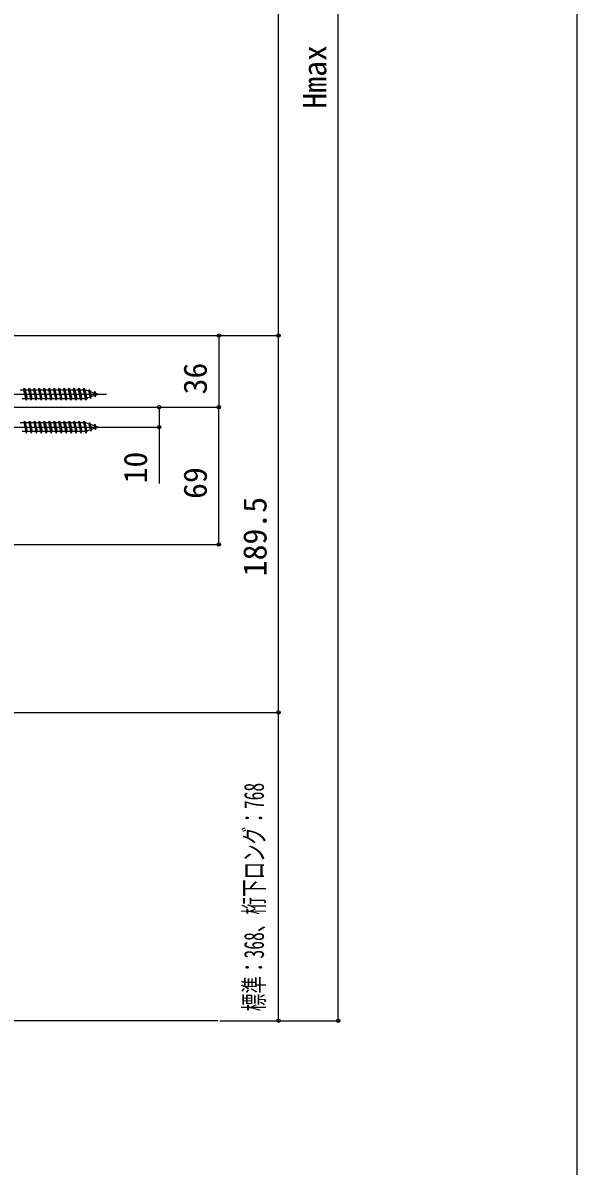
# Model space of a CAD drawing. Units: millimetres, scale not verified. Extents: x -700 to 700, y -1043 to 1037.
# Drawn here: x 422 to 700, y -193 to 381 of the extents above; entities that cross this region are included whole.
import ezdxf
from ezdxf.enums import TextEntityAlignment as Align

# ---------------------------------------------------------------- set-up
doc = ezdxf.new("R2010")
doc.units = ezdxf.units.MM
doc.header["$LTSCALE"] = 6
for name, color, linetype in [('0-4_YKK_12', 2, 'Continuous'), ('0-5_YKK_13', 4, 'Continuous'), ('0-6_YKK_D', 6, 'Continuous'), ('0-7_YKK_ZWAK', 7, 'Continuous'), ('0-8_YSS_K', 3, 'Continuous')]:
    doc.layers.add(name, color=color, linetype=linetype)
doc.styles.add('ＭＳ ゴシック', font='')
doc.styles.get('ＭＳ ゴシック').set_extended_font_data('MS Gothic')

msp = doc.modelspace()

# ---------------------------------------------------------------- linework, layer by layer
at = {"layer": '0-4_YKK_12'}
for p, q in [((361.4, 194.745), (463.509, 194.745)), ((361.5, 178.245), (463.609, 178.245))]:
    msp.add_line(p, q, dxfattribs=at)
at = {"layer": '0-5_YKK_13'}
for p, q in [((420.15, 196.995), (421.9, 196.995)), ((422.4, 197.745), (423.15, 191.745)), ((422.65, 196.995), (424.4, 196.995)), ((422.65, 196.995), (423.65, 192.495)), ((424.9, 197.745), (425.65, 191.745)), ((425.15, 196.995), (426.9, 196.995)), ((425.15, 196.995), (426.15, 192.495)), ((427.4, 197.745), (428.15, 191.745)), ((427.65, 196.995), (429.4, 196.995)), ((427.65, 196.995), (428.65, 192.495)), ((429.4, 196.995), (430.4, 192.495)), ((429.9, 197.745), (430.65, 191.745)), ((430.15, 196.995), (430.65, 196.995)), ((430.15, 196.995), (430.65, 194.745)), ((430.65, 196.995), (431.9, 196.995)), ((432.4, 197.745), (433.15, 191.745)), ((432.65, 196.995), (434.4, 196.995)), ((432.65, 196.995), (433.65, 192.495)), ((434.9, 197.745), (435.65, 191.745)), ((435.15, 196.995), (436.9, 196.995)), ((435.15, 196.995), (436.15, 192.495)), ((437.4, 197.745), (438.15, 191.745)), ((437.65, 196.995), (439.4, 196.995)), ((437.65, 196.995), (438.65, 192.495)), ((439.9, 197.745), (440.65, 191.745)), ((440.15, 196.995), (441.9, 196.995)), ((440.15, 196.995), (441.15, 192.495)), ((442.4, 197.745), (443.15, 191.745)), ((442.65, 196.995), (444.4, 196.995)), ((442.65, 196.995), (443.65, 192.495)), ((444.9, 197.745), (445.65, 191.745)), ((445.15, 196.995), (446.9, 196.995)), ((445.15, 196.995), (446.15, 192.495)), ((447.4, 197.745), (448.15, 191.745)), ((447.65, 196.995), (449.4, 196.995)), ((447.65, 196.995), (448.65, 192.495)), ((449.9, 197.745), (450.65, 191.745)), ((450.15, 196.995), (450.65, 196.995)), ((450.15, 196.995), (450.65, 194.745)), ((450.65, 196.995), (451.9, 196.995)), ((452.4, 197.745), (453.15, 191.745)), ((452.65, 196.995), (453.65, 192.495)), ((454.986, 197.059), (454.527, 196.423)), ((454.527, 196.423), (455.22, 193.306)), ((454.986, 197.059), (455.339, 196.144)), ((454.986, 197.059), (455.54, 192.623)), ((455.339, 196.144), (457.234, 195.491)), ((455.339, 196.144), (455.917, 193.546)), ((457.598, 196.159), (457.234, 195.491)), ((457.234, 195.491), (457.542, 194.106)), ((457.598, 196.159), (458.046, 195.212)), ((457.598, 196.159), (457.937, 193.449)), ((422.9, 192.495), (421.15, 192.495)), ((425.4, 192.495), (423.65, 192.495)), ((427.9, 192.495), (426.15, 192.495)), ((430.4, 192.495), (428.65, 192.495)), ((430.65, 194.745), (431.15, 192.495)), ((432.9, 192.495), (431.15, 192.495)), ((435.4, 192.495), (433.65, 192.495)), ((437.9, 192.495), (436.15, 192.495)), ((440.4, 192.495), (438.65, 192.495)), ((442.9, 192.495), (441.15, 192.495)), ((445.4, 192.495), (443.65, 192.495)), ((447.9, 192.495), (446.15, 192.495)), ((450.4, 192.495), (448.65, 192.495)), ((450.4, 192.495), (450.65, 191.745)), ((450.65, 194.745), (451.15, 192.495)), ((450.65, 191.745), (451.15, 192.495)), ((452.866, 192.495), (451.15, 192.495)), ((452.898, 192.507), (452.866, 192.495)), ((455.22, 193.306), (453.594, 192.746)), ((455.54, 192.623), (455.22, 193.306)), ((455.54, 192.623), (455.917, 193.546)), ((457.542, 194.106), (455.917, 193.546)), ((457.937, 193.449), (457.542, 194.106)), ((457.937, 193.449), (458.239, 194.346)), ((458.046, 195.212), (459.4, 194.745)), ((458.046, 195.212), (458.239, 194.346)), ((459.4, 194.745), (458.239, 194.346)), ((420.25, 180.495), (422, 180.495)), ((422.5, 181.245), (423.25, 175.245)), ((422.75, 180.495), (424.5, 180.495)), ((422.75, 180.495), (423.75, 175.995)), ((425, 181.245), (425.75, 175.245)), ((425.25, 180.495), (427, 180.495)), ((425.25, 180.495), (426.25, 175.995)), ((427.5, 181.245), (428.25, 175.245)), ((427.75, 180.495), (429.5, 180.495)), ((427.75, 180.495), (428.75, 175.995)), ((429.5, 180.495), (430.5, 175.995)), ((430, 181.245), (430.75, 175.245)), ((430.25, 180.495), (430.75, 180.495)), ((430.25, 180.495), (430.75, 178.245)), ((430.75, 180.495), (432, 180.495)), ((430.75, 178.245), (431.25, 175.995)), ((432.5, 181.245), (433.25, 175.245)), ((432.75, 180.495), (434.5, 180.495)), ((432.75, 180.495), (433.75, 175.995)), ((435, 181.245), (435.75, 175.245)), ((435.25, 180.495), (437, 180.495)), ((435.25, 180.495), (436.25, 175.995)), ((437.5, 181.245), (438.25, 175.245)), ((437.75, 180.495), (439.5, 180.495)), ((437.75, 180.495), (438.75, 175.995)), ((440, 181.245), (440.75, 175.245)), ((440.25, 180.495), (442, 180.495)), ((440.25, 180.495), (441.25, 175.995)), ((442.5, 181.245), (443.25, 175.245)), ((442.75, 180.495), (444.5, 180.495)), ((442.75, 180.495), (443.75, 175.995)), ((445, 181.245), (445.75, 175.245)), ((445.25, 180.495), (447, 180.495)), ((445.25, 180.495), (446.25, 175.995)), ((447.5, 181.245), (448.25, 175.245)), ((447.75, 180.495), (449.5, 180.495)), ((447.75, 180.495), (448.75, 175.995)), ((450, 181.245), (450.75, 175.245)), ((450.25, 180.495), (450.75, 180.495)), ((450.25, 180.495), (450.75, 178.245)), ((450.75, 180.495), (452, 180.495)), ((450.75, 178.245), (451.25, 175.995)), ((452.5, 181.245), (453.25, 175.245)), ((452.75, 180.495), (453.75, 175.995)), ((455.086, 180.559), (454.627, 179.923)), ((454.627, 179.923), (455.32, 176.806)), ((455.086, 180.559), (455.439, 179.644)), ((455.086, 180.559), (455.64, 176.123)), ((455.439, 179.644), (457.334, 178.991)), ((455.439, 179.644), (456.017, 177.046)), ((457.698, 179.659), (457.334, 178.991)), ((457.334, 178.991), (457.642, 177.606)), ((457.698, 179.659), (458.146, 178.712)), ((457.698, 179.659), (458.037, 176.949)), ((458.146, 178.712), (459.5, 178.245)), ((458.146, 178.712), (458.339, 177.846)), ((459.5, 178.245), (458.339, 177.846)), ((423, 175.995), (421.25, 175.995)), ((425.5, 175.995), (423.75, 175.995)), ((428, 175.995), (426.25, 175.995)), ((430.5, 175.995), (428.75, 175.995)), ((433, 175.995), (431.25, 175.995)), ((435.5, 175.995), (433.75, 175.995)), ((438, 175.995), (436.25, 175.995)), ((440.5, 175.995), (438.75, 175.995)), ((443, 175.995), (441.25, 175.995)), ((445.5, 175.995), (443.75, 175.995)), ((448, 175.995), (446.25, 175.995)), ((450.5, 175.995), (448.75, 175.995)), ((450.5, 175.995), (450.75, 175.245)), ((450.75, 175.245), (451.25, 175.995)), ((452.966, 175.995), (451.25, 175.995)), ((452.998, 176.007), (452.966, 175.995)), ((455.32, 176.806), (453.694, 176.246)), ((455.64, 176.123), (455.32, 176.806)), ((455.64, 176.123), (456.017, 177.046)), ((457.642, 177.606), (456.017, 177.046)), ((458.037, 176.949), (457.642, 177.606)), ((458.037, 176.949), (458.339, 177.846))]:
    msp.add_line(p, q, dxfattribs=at)
for points in [[(421.9, 196.995), (422.4, 197.745), (422.65, 196.995)], [(421.9, 196.995), (422.9, 192.495), (423.15, 191.745), (423.65, 192.495)], [(424.4, 196.995), (424.9, 197.745), (425.15, 196.995)], [(424.4, 196.995), (425.4, 192.495), (425.65, 191.745), (426.15, 192.495)], [(426.9, 196.995), (427.4, 197.745), (427.65, 196.995)], [(426.9, 196.995), (427.9, 192.495), (428.15, 191.745), (428.65, 192.495)], [(429.4, 196.995), (429.9, 197.745), (430.15, 196.995)], [(431.9, 196.995), (432.4, 197.745), (432.65, 196.995)], [(431.9, 196.995), (432.9, 192.495), (433.15, 191.745), (433.65, 192.495)], [(434.4, 196.995), (434.9, 197.745), (435.15, 196.995)], [(434.4, 196.995), (435.4, 192.495), (435.65, 191.745), (436.15, 192.495)], [(436.9, 196.995), (437.4, 197.745), (437.65, 196.995)], [(436.9, 196.995), (437.9, 192.495), (438.15, 191.745), (438.65, 192.495)], [(439.4, 196.995), (439.9, 197.745), (440.15, 196.995)], [(439.4, 196.995), (440.4, 192.495), (440.65, 191.745), (441.15, 192.495)], [(441.9, 196.995), (442.4, 197.745), (442.65, 196.995)], [(441.9, 196.995), (442.9, 192.495), (443.15, 191.745), (443.65, 192.495)], [(444.4, 196.995), (444.9, 197.745), (445.15, 196.995)], [(444.4, 196.995), (445.4, 192.495), (445.65, 191.745), (446.15, 192.495)], [(446.9, 196.995), (447.4, 197.745), (447.65, 196.995)], [(446.9, 196.995), (447.9, 192.495), (448.15, 191.745), (448.65, 192.495)], [(449.4, 196.995), (449.9, 197.745), (450.15, 196.995)], [(449.4, 196.995), (450.4, 192.495), (450.65, 191.745)], [(451.9, 196.995), (452.4, 197.745), (452.65, 196.995)], [(451.9, 196.995), (452.9, 192.495), (453.15, 191.745), (453.65, 192.495)], [(452.65, 196.995), (452.866, 196.995), (454.527, 196.423)], [(430.4, 192.495), (430.65, 191.745), (431.15, 192.495)], [(422, 180.495), (422.5, 181.245), (422.75, 180.495)], [(422, 180.495), (423, 175.995), (423.25, 175.245), (423.75, 175.995)], [(424.5, 180.495), (425, 181.245), (425.25, 180.495)], [(424.5, 180.495), (425.5, 175.995), (425.75, 175.245), (426.25, 175.995)], [(427, 180.495), (427.5, 181.245), (427.75, 180.495)], [(427, 180.495), (428, 175.995), (428.25, 175.245), (428.75, 175.995)], [(429.5, 180.495), (430, 181.245), (430.25, 180.495)], [(432, 180.495), (432.5, 181.245), (432.75, 180.495)], [(432, 180.495), (433, 175.995), (433.25, 175.245), (433.75, 175.995)], [(434.5, 180.495), (435, 181.245), (435.25, 180.495)], [(434.5, 180.495), (435.5, 175.995), (435.75, 175.245), (436.25, 175.995)], [(437, 180.495), (437.5, 181.245), (437.75, 180.495)], [(437, 180.495), (438, 175.995), (438.25, 175.245), (438.75, 175.995)], [(439.5, 180.495), (440, 181.245), (440.25, 180.495)], [(439.5, 180.495), (440.5, 175.995), (440.75, 175.245), (441.25, 175.995)], [(442, 180.495), (442.5, 181.245), (442.75, 180.495)], [(442, 180.495), (443, 175.995), (443.25, 175.245), (443.75, 175.995)], [(444.5, 180.495), (445, 181.245), (445.25, 180.495)], [(444.5, 180.495), (445.5, 175.995), (445.75, 175.245), (446.25, 175.995)], [(447, 180.495), (447.5, 181.245), (447.75, 180.495)], [(447, 180.495), (448, 175.995), (448.25, 175.245), (448.75, 175.995)], [(449.5, 180.495), (450, 181.245), (450.25, 180.495)], [(449.5, 180.495), (450.5, 175.995), (450.75, 175.245)], [(452, 180.495), (452.5, 181.245), (452.75, 180.495)], [(452, 180.495), (453, 175.995), (453.25, 175.245), (453.75, 175.995)], [(452.75, 180.495), (452.966, 180.495), (454.627, 179.923)], [(430.5, 175.995), (430.75, 175.245), (431.25, 175.995)]]:
    msp.add_lwpolyline(points, dxfattribs=at)
at = {"layer": '0-6_YKK_D'}
for p, q in [((580, -120.255), (580, 851.8)), ((550, 224.245), (550, 784.3)), ((369.5, 224.245), (551, 224.245)), ((369.5, 224.245), (551, 224.245)), ((369.5, 224.245), (521, 224.245)), ((520, 224.245), (520, 188.245)), ((550, 34.745), (550, 224.245)), ((373, 188.245), (521, 188.245)), ((373, 188.245), (521, 188.245)), ((373, 188.245), (491, 188.245)), ((520, 119.245), (520, 188.245)), ((460.5, 178.245), (491, 178.245)), ((373.2, 119.245), (521, 119.245)), ((339, 34.745), (551, 34.745)), ((339, 34.745), (551, 34.745)), ((550, -120.255), (550, 34.745)), ((520.5, -120.255), (551, -120.255)), ((520.5, -120.255), (581, -120.255))]:
    msp.add_line(p, q, dxfattribs=at)
msp.add_lwpolyline([(490, 188.245), (490, 178.245), (490, 149.845)], dxfattribs=at)
for centre in [(520, 224.245), (550, 224.245), (550, 224.245), (490, 188.245), (520, 188.245), (520, 188.245), (490, 178.245), (520, 119.245), (550, 34.745), (550, 34.745), (550, -120.255), (580, -120.255)]:
    msp.add_circle(centre, 0.85, dxfattribs=at)
at = {"layer": '0-7_YKK_ZWAK'}
msp.add_lwpolyline([(-700, -1043.2), (700, -1043.2), (700, 996.8)], dxfattribs=at)
at = {"layer": '0-8_YSS_K'}
msp.add_line((519.5, -120.255), (209.47, -120.255), dxfattribs=at)

# ---------------------------------------------------------------- texts
at = {"layer": '0-6_YKK_D', "style": 'ＭＳ ゴシック'}
for s, p in [('Hmax', (577.5, 338.318)), ('36', (517.5, 194.655)), ('10', (487.5, 149.891)), ('69', (517.5, 142.109)), ('189.5', (547.5, 103.223))]:
    msp.add_text(s, height=11.73, rotation=90, dxfattribs=at).set_placement(p, align=Align.BOTTOM_LEFT)
at = {"layer": '0-6_YKK_D', "style": 'ＭＳ ゴシック', "width": 0.65}
msp.add_text('標準：368、桁下ロング：768', height=9.971, rotation=90, dxfattribs=at).set_placement((545.645, -115.484), align=Align.BOTTOM_LEFT)

doc.saveas('drawing.dxf')
